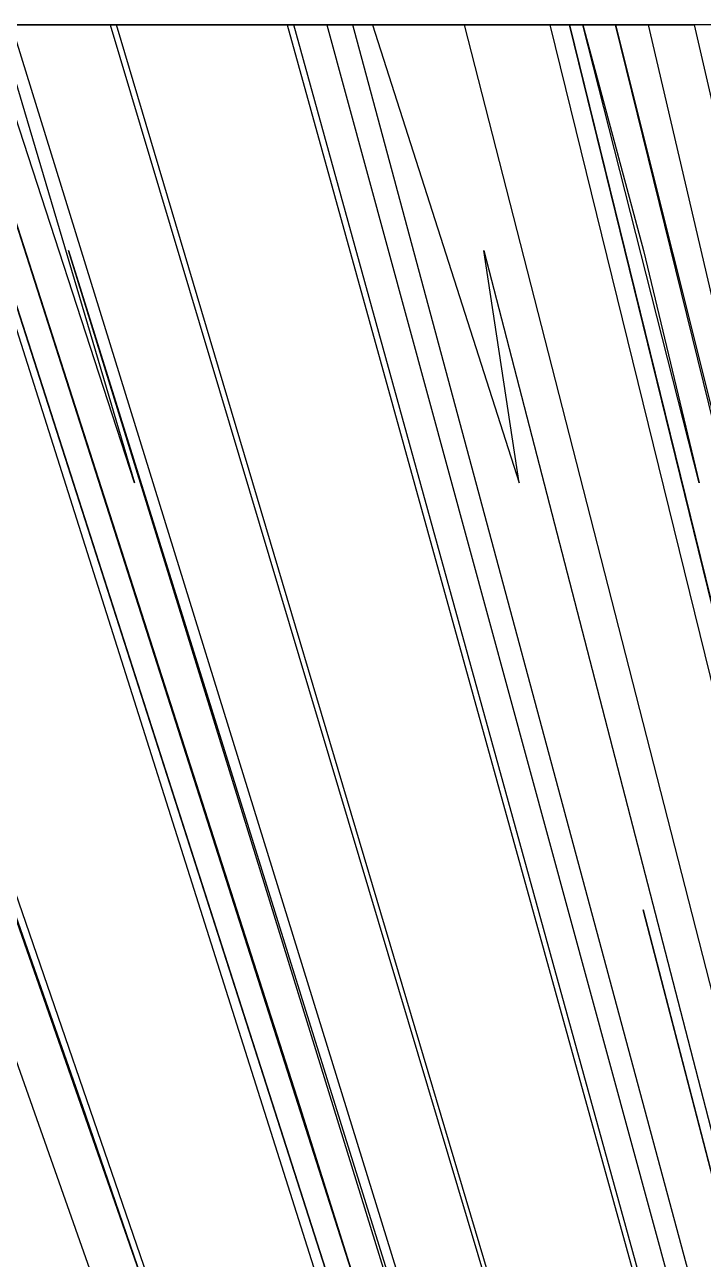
# Model space of a CAD drawing. Extents: x -11977 to 11953, y 2004 to 30000.
# Drawn here: x -9211 to -6788, y 25590 to 30000 of the extents above; entities that cross this region are included whole.
import ezdxf

# ---------------------------------------------------------------- set-up
doc = ezdxf.new("R2010")
doc.units = 0

msp = doc.modelspace()

# ---------------------------------------------------------------- linework, layer by layer
for p, q in [((-10546.875, 30000), (-6017.5258, 17154.6392)), ((-8775, 25469.3878), (-10359.375, 30000)), ((-10359.375, 30000), (-9004.712, 26136.1257)), ((-5333.6449, 15551.4019), (-10312.5, 30000)), ((-9585.9375, 30000), (-6025.9398, 18766.9173)), ((-6725.8475, 21152.5424), (-9562.5, 30000)), ((-9562.5, 30000), (-6871.4286, 21610.3896)), ((-9539.0625, 30000, 433.3333), (-8906.25, 30000, 391.6667)), ((-8018.8776, 25469.3878), (-9468.75, 30000)), ((-9468.75, 30000), (-8228.7958, 26136.1257)), ((-9187.5, 30000, 427.381), (-9445.3125, 30000, 457.1429)), ((-8819.3182, 28363.6364), (-9351.5625, 30000)), ((-9304.6875, 30000), (-8819.3182, 28363.6364)), ((-3929.9233, 12767.2634), (-9257.8125, 30000, 16.6667)), ((-9093.75, 30000, 439.2857), (-9187.5, 30000, 427.381)), ((-9000, 30000, 504.7619), (-9187.5, 30000, 510.7143)), ((-9187.5, 30000, 510.7143), (-9070.3125, 30000, 504.7619)), ((-9117.1875, 30000, 1213.0952), (-8976.5625, 30000, 1213.0952)), ((-9093.75, 30000, 1213.0952), (-9117.1875, 30000, 1213.0952)), ((-9046.875, 30000, 421.4286), (-9093.75, 30000, 439.2857)), ((-8976.5625, 30000, 1213.0952), (-9093.75, 30000, 1213.0952)), ((-9070.3125, 30000, 504.7619), (-9046.875, 30000, 498.8095)), ((-8812.5, 30000, 1123.8095), (-9070.3125, 30000, 1129.7619)), ((-9070.3125, 30000, 1129.7619), (-8906.25, 30000, 1129.7619)), ((-8929.6875, 30000, 451.1905), (-9046.875, 30000, 421.4286)), ((-9046.875, 30000, 498.8095), (-9000, 30000, 504.7619)), ((-8789.0625, 30000, 415.4762), (-8929.6875, 30000, 451.1905)), ((-8906.25, 30000, 391.6667), (-2696.1183, 9227.3567)), ((-8906.25, 30000, 1046.4286), (-8742.1875, 30000, 1046.4286)), ((-8882.8125, 30000, 1046.4286), (-8906.25, 30000, 1046.4286)), ((-8906.25, 30000, 1129.7619), (-8882.8125, 30000, 1123.8095)), ((-8671.875, 30000, 1522.619), (-8906.25, 30000, 1540.4762)), ((-8906.25, 30000, 1540.4762), (-8789.0625, 30000, 1528.5714)), ((-954.7284, 3348.0885), (-8882.8125, 30000, 397.619)), ((-8882.8125, 30000, 397.619), (-8812.5, 30000, 415.4762)), ((-8742.1875, 30000, 1046.4286), (-8882.8125, 30000, 1046.4286)), ((-8882.8125, 30000, 1123.8095), (-8812.5, 30000, 1123.8095)), ((-8812.5, 30000, 415.4762), (-8273.4375, 30000, 403.5714)), ((-8414.0625, 30000, 415.4762), (-8789.0625, 30000, 415.4762)), ((-8789.0625, 30000, 1528.5714), (-8765.625, 30000, 1522.619)), ((-8765.625, 30000, 1522.619), (-8671.875, 30000, 1522.619)), ((-8695.3125, 30000, 1397.619), (-8554.6875, 30000, 1397.619)), ((-8671.875, 30000, 1397.619), (-8695.3125, 30000, 1397.619)), ((-8554.6875, 30000, 1397.619), (-8671.875, 30000, 1397.619)), ((-8367.1875, 30000, 1129.7619), (-8625, 30000, 1111.9048)), ((-8625, 30000, 1111.9048), (-8414.0625, 30000, 1094.0476)), ((-8484.375, 30000, 1117.8571), (-8625, 30000, 1117.8571)), ((-8625, 30000, 1117.8571), (-8507.8125, 30000, 1123.8095)), ((-8414.0625, 30000, 1022.619), (-8531.25, 30000, 1022.619)), ((-8531.25, 30000, 1022.619), (-8367.1875, 30000, 1010.7143)), ((-8507.8125, 30000, 1123.8095), (-8484.375, 30000, 1117.8571)), ((-8343.75, 30000, 1111.9048), (-8484.375, 30000, 1111.9048)), ((-8484.375, 30000, 1111.9048), (-8367.1875, 30000, 1117.8571)), ((-8250, 30000, 469.0476), (-8460.9375, 30000, 457.1429)), ((-8460.9375, 30000, 457.1429), (-8320.3125, 30000, 451.1905)), ((-8343.75, 30000, 1290.4762), (-8437.5, 30000, 1248.8095)), ((-8437.5, 30000, 1248.8095), (-8437.5, 30000, 1201.1905)), ((-8437.5, 30000, 1201.1905), (-8320.3125, 30000, 1177.381)), ((-8250, 30000, 427.381), (-8414.0625, 30000, 415.4762)), ((-8390.625, 30000, 1326.1905), (-8414.0625, 30000, 1296.4286)), ((-8414.0625, 30000, 1296.4286), (-8343.75, 30000, 1290.4762)), ((-8320.3125, 30000, 1177.381), (-8414.0625, 30000, 1141.6667)), ((-8414.0625, 30000, 1141.6667), (-8367.1875, 30000, 1129.7619)), ((-8414.0625, 30000, 1094.0476), (-8414.0625, 30000, 1022.619)), ((-8343.75, 30000, 945.2381), (-8414.0625, 30000, 909.5238)), ((-8414.0625, 30000, 909.5238), (-8343.75, 30000, 891.6667)), ((-8343.75, 30000, 1236.9048), (-8414.0625, 30000, 1230.9524)), ((-8414.0625, 30000, 1230.9524), (-8343.75, 30000, 1272.619)), ((-8273.4375, 30000, 1344.0476), (-8390.625, 30000, 1326.1905)), ((-8320.3125, 30000, 820.2381), (-8390.625, 30000, 820.2381)), ((-8390.625, 30000, 820.2381), (-8320.3125, 30000, 802.381)), ((-8296.875, 30000, 1302.381), (-8390.625, 30000, 1302.381)), ((-8390.625, 30000, 1302.381), (-8320.3125, 30000, 1326.1905)), ((-8367.1875, 30000, 1010.7143), (-8343.75, 30000, 945.2381)), ((-8320.3125, 30000, 802.381), (-8367.1875, 30000, 784.5238)), ((-8367.1875, 30000, 784.5238), (-8179.6875, 30000, 730.9524)), ((-8367.1875, 30000, 1117.8571), (-8343.75, 30000, 1111.9048)), ((-8343.75, 30000, 1272.619), (-8367.1875, 30000, 1242.8571)), ((-8367.1875, 30000, 1242.8571), (-8343.75, 30000, 1236.9048)), ((-8343.75, 30000, 891.6667), (-8320.3125, 30000, 820.2381)), ((-8179.6875, 30000, 730.9524), (-8343.75, 30000, 707.1429)), ((-8343.75, 30000, 707.1429), (-8156.25, 30000, 659.5238)), ((-8320.3125, 30000, 451.1905), (-8250, 30000, 427.381)), ((-8320.3125, 30000, 1326.1905), (-8085.9375, 30000, 1332.1429)), ((-8273.4375, 30000, 1302.381), (-8296.875, 30000, 1302.381)), ((-8273.4375, 30000, 403.5714), (-1604.5184, 5935.7907)), ((-7546.875, 30000, 1302.381), (-8273.4375, 30000, 1344.0476)), ((-8273.4375, 30000, 504.7619), (-8250, 30000, 528.5714)), ((-8250, 30000, 528.5714), (-8273.4375, 30000, 510.7143)), ((-8273.4375, 30000, 510.7143), (-8273.4375, 30000, 504.7619)), ((-8015.625, 30000, 1314.2857), (-8273.4375, 30000, 1302.381)), ((-919.7095, 3452.2822), (-8250, 30000, 469.0476)), ((-8015.625, 30000, 1284.5238), (-8250, 30000, 1284.5238)), ((-8250, 30000, 1284.5238), (-7921.875, 30000, 1284.5238)), ((-8179.6875, 30000, 945.2381), (-8226.5625, 30000, 1046.4286)), ((-8226.5625, 30000, 1046.4286), (-8109.375, 30000, 1076.1905)), ((-8132.8125, 30000, 1248.8095), (-8226.5625, 30000, 1248.8095)), ((-8226.5625, 30000, 1248.8095), (-8156.25, 30000, 1278.5714)), ((-8109.375, 30000, 855.9524), (-8203.125, 30000, 897.619)), ((-8203.125, 30000, 897.619), (-8109.375, 30000, 927.381)), ((-8109.375, 30000, 927.381), (-8179.6875, 30000, 945.2381)), ((-8109.375, 30000, 1195.2381), (-8179.6875, 30000, 1201.1905)), ((-8179.6875, 30000, 1201.1905), (-8062.5, 30000, 1207.1429)), ((-8156.25, 30000, 659.5238), (-8156.25, 30000, 480.9524)), ((-8156.25, 30000, 480.9524), (-8132.8125, 30000, 475)), ((-8039.0625, 30000, 796.4286), (-8156.25, 30000, 796.4286)), ((-8156.25, 30000, 796.4286), (-8062.5, 30000, 802.381)), ((-7992.1875, 30000, 1064.2857), (-8156.25, 30000, 1046.4286)), ((-8156.25, 30000, 1046.4286), (-8062.5, 30000, 1052.381)), ((-8039.0625, 30000, 1082.1429), (-8156.25, 30000, 1100)), ((-8156.25, 30000, 1100), (-8109.375, 30000, 1123.8095)), ((-8156.25, 30000, 1278.5714), (-7992.1875, 30000, 1266.6667)), ((-8109.375, 30000, 379.7619), (-8132.8125, 30000, 367.8571)), ((-8132.8125, 30000, 367.8571), (-1050.5995, 3990.4077)), ((-8132.8125, 30000, 475), (-8062.5, 30000, 475)), ((-8062.5, 30000, 475), (-8132.8125, 30000, 486.9048)), ((-8132.8125, 30000, 486.9048), (-8132.8125, 30000, 635.7143)), ((-8132.8125, 30000, 635.7143), (-8039.0625, 30000, 641.6667)), ((-7992.1875, 30000, 659.5238), (-8132.8125, 30000, 683.3333)), ((-8132.8125, 30000, 683.3333), (-7945.3125, 30000, 689.2857)), ((-8062.5, 30000, 808.3333), (-8132.8125, 30000, 808.3333)), ((-8132.8125, 30000, 808.3333), (-8109.375, 30000, 855.9524)), ((-8109.375, 30000, 1248.8095), (-8132.8125, 30000, 1248.8095)), ((-7312.5, 30000, 320.2381), (-8109.375, 30000, 379.7619)), ((-7382.8125, 30000, 302.381), (-8109.375, 30000, 350)), ((-8109.375, 30000, 350), (-7406.25, 30000, 308.3333)), ((-8039.0625, 30000, 641.6667), (-8109.375, 30000, 659.5238)), ((-8109.375, 30000, 659.5238), (-8062.5, 30000, 671.4286)), ((-8109.375, 30000, 1076.1905), (-7992.1875, 30000, 1064.2857)), ((-8109.375, 30000, 1123.8095), (-8039.0625, 30000, 1088.0952)), ((-8085.9375, 30000, 1195.2381), (-8109.375, 30000, 1195.2381)), ((-8015.625, 30000, 1248.8095), (-8109.375, 30000, 1248.8095)), ((-8062.5, 30000, 1207.1429), (-8085.9375, 30000, 1195.2381)), ((-8085.9375, 30000, 1332.1429), (-8015.625, 30000, 1314.2857)), ((-7335.9375, 30000), (-8062.5, 30000, 4.7619)), ((-8062.5, 30000, 4.7619), (-8062.5, 30000, 314.2857)), ((-8062.5, 30000, 314.2857), (-7382.8125, 30000, 266.6667)), ((-8039.0625, 30000), (-8062.5, 30000)), ((-8062.5, 30000), (-7054.6875, 30000)), ((-8062.5, 30000, 671.4286), (-7992.1875, 30000, 659.5238)), ((-8062.5, 30000, 802.381), (-8039.0625, 30000, 796.4286)), ((-8062.5, 30000, 1052.381), (-7968.75, 30000, 1028.5714)), ((-8039.0625, 30000, 808.3333), (-8062.5, 30000, 808.3333)), ((-4506.0811, 16864.8649), (-8039.0625, 30000)), ((-8039.0625, 30000), (-7968.75, 30000)), ((-7851.5625, 30000), (-8039.0625, 30000)), ((-8039.0625, 30000), (-8015.625, 30000)), ((-7898.4375, 30000), (-8039.0625, 30000)), ((-8039.0625, 30000), (-8015.625, 30000)), ((-7992.1875, 30000), (-8039.0625, 30000)), ((-7921.875, 30000, 879.7619), (-8039.0625, 30000, 808.3333)), ((-8039.0625, 30000, 1088.0952), (-8039.0625, 30000, 1082.1429)), ((-8015.625, 30000), (-7898.4375, 30000)), ((-8015.625, 30000), (-7804.6875, 30000)), ((-7968.75, 30000, 1028.5714), (-8015.625, 30000, 927.381)), ((-8015.625, 30000, 927.381), (-7945.3125, 30000, 921.4286)), ((-7992.1875, 30000, 1266.6667), (-8015.625, 30000, 1248.8095)), ((-7992.1875, 30000, 1284.5238), (-8015.625, 30000, 1284.5238)), ((-7781.25, 30000), (-7992.1875, 30000)), ((-7898.4375, 30000, 1242.8571), (-7992.1875, 30000, 1266.6667)), ((-7992.1875, 30000, 1266.6667), (-7851.5625, 30000, 1266.6667)), ((-7851.5625, 30000, 1296.4286), (-7992.1875, 30000, 1308.3333)), ((-7992.1875, 30000, 1308.3333), (-7710.9375, 30000, 1320.2381)), ((-7921.875, 30000, 1284.5238), (-7992.1875, 30000, 1284.5238)), ((-7968.75, 30000), (-7445.4545, 28363.6364)), ((-7945.3125, 30000, 689.2857), (-7968.75, 30000, 671.4286)), ((-7968.75, 30000, 671.4286), (-7828.125, 30000, 665.4762)), ((-7945.3125, 30000, 1195.2381), (-7968.75, 30000, 1236.9048)), ((-7968.75, 30000, 1236.9048), (-7851.5625, 30000, 1225)), ((-7921.875, 30000, 1153.5714), (-7945.3125, 30000, 1183.3333)), ((-7945.3125, 30000, 1183.3333), (-7875, 30000, 1189.2857)), ((-7875, 30000, 1189.2857), (-7945.3125, 30000, 1195.2381)), ((-7851.5625, 30000, 1266.6667), (-7945.3125, 30000, 1278.5714)), ((-7945.3125, 30000, 1278.5714), (-7898.4375, 30000, 1302.381)), ((-7945.3125, 30000, 921.4286), (-7921.875, 30000, 879.7619)), ((-7828.125, 30000, 665.4762), (-7921.875, 30000, 689.2857)), ((-7921.875, 30000, 689.2857), (-7804.6875, 30000, 730.9524)), ((-7523.4375, 30000, 1129.7619), (-7921.875, 30000, 1123.8095)), ((-7921.875, 30000, 1123.8095), (-7734.375, 30000, 1141.6667)), ((-7734.375, 30000, 1141.6667), (-7921.875, 30000, 1153.5714)), ((-7804.6875, 30000, 748.8095), (-7921.875, 30000, 748.8095)), ((-7921.875, 30000, 748.8095), (-7804.6875, 30000, 754.7619)), ((-7851.5625, 30000, 980.9524), (-7921.875, 30000, 992.8571)), ((-7921.875, 30000, 992.8571), (-7921.875, 30000, 1046.4286)), ((-7921.875, 30000, 1046.4286), (-7804.6875, 30000, 1034.5238)), ((-7570.3125, 30000, 439.2857), (-7898.4375, 30000, 445.2381)), ((-7898.4375, 30000, 445.2381), (-7851.5625, 30000, 439.2857)), ((-7500, 30000, 1248.8095), (-7898.4375, 30000, 1242.8571)), ((-7898.4375, 30000, 1302.381), (-7851.5625, 30000, 1296.4286)), ((-7875, 30000, 796.4286), (-7898.4375, 30000, 814.2857)), ((-7898.4375, 30000, 814.2857), (-7828.125, 30000, 814.2857)), ((-7851.5625, 30000, 921.4286), (-7898.4375, 30000, 945.2381)), ((-7898.4375, 30000, 945.2381), (-7828.125, 30000, 975)), ((-7757.8125, 30000, 1052.381), (-7898.4375, 30000, 1052.381)), ((-7898.4375, 30000, 1052.381), (-7757.8125, 30000, 1070.2381)), ((-7875, 30000, 1082.1429), (-7898.4375, 30000, 1117.8571)), ((-7898.4375, 30000, 1117.8571), (-7546.875, 30000, 1100)), ((-7804.6875, 30000, 772.619), (-7875, 30000, 784.5238)), ((-7875, 30000, 784.5238), (-7804.6875, 30000, 778.5714)), ((-7851.5625, 30000, 808.3333), (-7875, 30000, 796.4286)), ((-7804.6875, 30000, 1082.1429), (-7875, 30000, 1082.1429)), ((-7828.125, 30000), (-7851.5625, 30000)), ((-7851.5625, 30000), (-7851.5625, 30000)), ((-7851.5625, 30000, 439.2857), (-7828.125, 30000, 433.3333)), ((-7851.5625, 30000, 1225), (-7828.125, 30000, 1201.1905)), ((-7312.5, 30000, 641.6667), (-7851.5625, 30000, 635.7143)), ((-7851.5625, 30000, 635.7143), (-7687.5, 30000, 635.7143)), ((-7828.125, 30000, 814.2857), (-7851.5625, 30000, 808.3333)), ((-7828.125, 30000, 832.1429), (-7851.5625, 30000, 855.9524)), ((-7851.5625, 30000, 855.9524), (-7828.125, 30000, 838.0952)), ((-7804.6875, 30000, 927.381), (-7851.5625, 30000, 921.4286)), ((-7804.6875, 30000, 1034.5238), (-7851.5625, 30000, 986.9048)), ((-7851.5625, 30000, 986.9048), (-7851.5625, 30000, 980.9524)), ((-7804.6875, 30000, 986.9048), (-7851.5625, 30000, 1016.6667)), ((-7851.5625, 30000, 1016.6667), (-7734.375, 30000, 1052.381)), ((-7804.6875, 30000), (-7828.125, 30000)), ((-7828.125, 30000, 433.3333), (-7570.3125, 30000, 439.2857)), ((-7828.125, 30000, 1201.1905), (-7593.75, 30000, 1201.1905)), ((-7828.125, 30000, 838.0952), (-7828.125, 30000, 832.1429)), ((-7828.125, 30000, 975), (-7804.6875, 30000, 933.3333)), ((-7804.6875, 30000), (-7804.6875, 30000)), ((-7804.6875, 30000, 730.9524), (-7687.5, 30000, 707.1429)), ((-7804.6875, 30000, 754.7619), (-7804.6875, 30000, 748.8095)), ((-7804.6875, 30000, 778.5714), (-7804.6875, 30000, 772.619)), ((-7804.6875, 30000, 933.3333), (-7804.6875, 30000, 927.381)), ((-7710.9375, 30000, 992.8571), (-7804.6875, 30000, 986.9048)), ((-7781.25, 30000, 1082.1429), (-7804.6875, 30000, 1082.1429)), ((-7757.8125, 30000), (-7781.25, 30000)), ((-7781.25, 30000), (-7757.8125, 30000)), ((-7757.8125, 30000), (-7781.25, 30000)), ((-7687.5, 30000, 707.1429), (-7781.25, 30000, 701.1905)), ((-7781.25, 30000, 701.1905), (-7710.9375, 30000, 677.381)), ((-7710.9375, 30000, 933.3333), (-7781.25, 30000, 980.9524)), ((-7781.25, 30000, 980.9524), (-7546.875, 30000, 986.9048)), ((-7546.875, 30000, 1100), (-7781.25, 30000, 1082.1429)), ((-7617.1875, 30000, 1225), (-7781.25, 30000, 1230.9524)), ((-7781.25, 30000, 1230.9524), (-7500, 30000, 1225)), ((-7757.8125, 30000), (-7757.8125, 30000)), ((-7664.0625, 30000), (-7757.8125, 30000)), ((-7734.375, 30000, 802.381), (-7757.8125, 30000, 838.0952)), ((-7757.8125, 30000, 838.0952), (-7687.5, 30000, 844.0476)), ((-7687.5, 30000, 844.0476), (-7757.8125, 30000, 885.7143)), ((-7757.8125, 30000, 885.7143), (-7570.3125, 30000, 903.5714)), ((-7687.5, 30000, 897.619), (-7757.8125, 30000, 915.4762)), ((-7757.8125, 30000, 915.4762), (-7710.9375, 30000, 933.3333)), ((-7757.8125, 30000, 1070.2381), (-7593.75, 30000, 1064.2857)), ((-7734.375, 30000, 1052.381), (-7757.8125, 30000, 1052.381)), ((-7570.3125, 30000, 1117.8571), (-7757.8125, 30000, 1117.8571)), ((-7757.8125, 30000, 1117.8571), (-7593.75, 30000, 1123.8095)), ((-7710.9375, 30000), (-7734.375, 30000)), ((-7734.375, 30000), (-7710.9375, 30000)), ((-7687.5, 30000, 784.5238), (-7734.375, 30000, 802.381)), ((-7734.375, 30000, 1052.381), (-7500, 30000, 1040.4762)), ((-7546.875, 30000, 998.8095), (-7734.375, 30000, 998.8095)), ((-7734.375, 30000, 998.8095), (-7710.9375, 30000, 992.8571)), ((-7593.75, 30000, 1064.2857), (-7734.375, 30000, 1052.381)), ((-7710.9375, 30000), (-7710.9375, 30000)), ((-7710.9375, 30000, 677.381), (-7359.375, 30000, 653.5714)), ((-7710.9375, 30000, 1320.2381), (-7546.875, 30000, 1302.381)), ((-7710.9375, 30000, 933.3333), (-7453.125, 30000, 915.4762)), ((-7523.4375, 30000, 939.2857), (-7710.9375, 30000, 933.3333)), ((-7523.4375, 30000, 992.8571), (-7710.9375, 30000, 986.9048)), ((-7710.9375, 30000, 986.9048), (-7664.0625, 30000, 1004.7619)), ((-7687.5, 30000, 635.7143), (-7664.0625, 30000, 629.7619)), ((-7593.75, 30000, 754.7619), (-7687.5, 30000, 772.619)), ((-7687.5, 30000, 772.619), (-7476.5625, 30000, 766.6667)), ((-7500, 30000, 784.5238), (-7687.5, 30000, 784.5238)), ((-7570.3125, 30000, 903.5714), (-7687.5, 30000, 897.619)), ((-7593.75, 30000), (-7664.0625, 30000)), ((-7664.0625, 30000), (-7617.1875, 30000)), ((-7593.75, 30000), (-7664.0625, 30000)), ((-7664.0625, 30000, 629.7619), (-7312.5, 30000, 641.6667)), ((-7593.75, 30000, 701.1905), (-7664.0625, 30000, 713.0952)), ((-7664.0625, 30000, 713.0952), (-7593.75, 30000, 719.0476)), ((-7664.0625, 30000, 1004.7619), (-7546.875, 30000, 998.8095)), ((-4355.6701, 17154.6392), (-7640.625, 30000)), ((-7640.625, 30000), (-7523.4375, 30000)), ((-7546.875, 30000, 1189.2857), (-7640.625, 30000, 1183.3333)), ((-7640.625, 30000, 1183.3333), (-7546.875, 30000, 1171.4286)), ((-7476.5625, 30000, 730.9524), (-7640.625, 30000, 748.8095)), ((-7640.625, 30000, 748.8095), (-7500, 30000, 754.7619)), ((-7617.1875, 30000), (-7593.75, 30000)), ((-7382.8125, 30000, 683.3333), (-7617.1875, 30000, 683.3333)), ((-7617.1875, 30000, 683.3333), (-7476.5625, 30000, 689.2857)), ((-7593.75, 30000, 1225), (-7617.1875, 30000, 1225)), ((-7593.75, 30000), (-7593.75, 30000)), ((-7453.125, 30000), (-7593.75, 30000)), ((-7593.75, 30000, 1201.1905), (-7546.875, 30000, 1189.2857)), ((-7593.75, 30000, 719.0476), (-7570.3125, 30000, 701.1905)), ((-7570.3125, 30000, 701.1905), (-7593.75, 30000, 701.1905)), ((-7453.125, 30000, 760.7143), (-7593.75, 30000, 754.7619)), ((-7593.75, 30000, 1123.8095), (-7570.3125, 30000, 1117.8571)), ((-7500, 30000, 1225), (-7593.75, 30000, 1225)), ((-7406.25, 30000), (-7570.3125, 30000)), ((-7570.3125, 30000), (-7429.6875, 30000)), ((-7546.875, 30000), (-7570.3125, 30000)), ((-7570.3125, 30000), (-7359.375, 30000)), ((-7382.8125, 30000, 1076.1905), (-7570.3125, 30000, 1088.0952)), ((-7570.3125, 30000, 1088.0952), (-7406.25, 30000, 1105.9524)), ((-7546.875, 30000, 1171.4286), (-7570.3125, 30000, 1183.3333)), ((-7570.3125, 30000, 1183.3333), (-7453.125, 30000, 1195.2381)), ((-7453.125, 30000, 1195.2381), (-7570.3125, 30000, 1207.1429)), ((-7570.3125, 30000, 1207.1429), (-7476.5625, 30000, 1225)), ((-7429.6875, 30000, 1100), (-7570.3125, 30000, 1111.9048)), ((-7570.3125, 30000, 1111.9048), (-7429.6875, 30000, 1105.9524)), ((-7523.4375, 30000), (-7546.875, 30000)), ((-7546.875, 30000), (-7312.5, 30000)), ((-7382.8125, 30000), (-7546.875, 30000)), ((-7546.875, 30000, 415.4762), (-7429.6875, 30000, 415.4762)), ((-7523.4375, 30000, 415.4762), (-7546.875, 30000, 415.4762)), ((-7546.875, 30000, 986.9048), (-7523.4375, 30000, 945.2381)), ((-7500, 30000, 1040.4762), (-7546.875, 30000, 998.8095)), ((-7546.875, 30000, 998.8095), (-7523.4375, 30000, 992.8571)), ((-7523.4375, 30000), (-7335.9375, 30000)), ((-7500, 30000), (-7523.4375, 30000)), ((-7429.6875, 30000, 415.4762), (-7523.4375, 30000, 415.4762)), ((-7406.25, 30000, 1105.9524), (-7523.4375, 30000, 1129.7619)), ((-7476.5625, 30000, 689.2857), (-7523.4375, 30000, 701.1905)), ((-7523.4375, 30000, 701.1905), (-7382.8125, 30000, 689.2857)), ((-7523.4375, 30000, 945.2381), (-7523.4375, 30000, 939.2857)), ((-7335.9375, 30000), (-7500, 30000)), ((-7406.25, 30000), (-7500, 30000)), ((-7500, 30000), (-7453.125, 30000)), ((-7476.5625, 30000, 1225), (-7500, 30000, 1248.8095)), ((-7500, 30000, 754.7619), (-7476.5625, 30000, 736.9048)), ((-7476.5625, 30000, 784.5238), (-7500, 30000, 784.5238)), ((-7476.5625, 30000, 736.9048), (-7476.5625, 30000, 730.9524)), ((-7476.5625, 30000, 766.6667), (-7453.125, 30000, 760.7143)), ((-7453.125, 30000, 915.4762), (-7476.5625, 30000, 784.5238)), ((-7359.375, 30000, 653.5714), (-7453.125, 30000, 665.4762)), ((-7453.125, 30000, 665.4762), (-7335.9375, 30000, 677.381)), ((-7429.6875, 30000), (-7406.25, 30000)), ((-7429.6875, 30000, 1105.9524), (-7429.6875, 30000, 1100)), ((-7382.8125, 30000), (-7406.25, 30000)), ((-7406.25, 30000, 308.3333), (-7382.8125, 30000, 302.381)), ((-7335.9375, 30000, 564.2857), (-7382.8125, 30000, 421.4286)), ((-7382.8125, 30000, 421.4286), (-7265.625, 30000, 373.8095)), ((-7382.8125, 30000, 266.6667), (-7359.375, 30000, 88.0952)), ((-7359.375, 30000), (-7382.8125, 30000)), ((-7101.5625, 30000), (-7382.8125, 30000)), ((-7335.9375, 30000, 677.381), (-7382.8125, 30000, 695.2381)), ((-7382.8125, 30000, 695.2381), (-7289.0625, 30000, 713.0952)), ((-7265.625, 30000, 1034.5238), (-7382.8125, 30000, 1046.4286)), ((-7382.8125, 30000, 1046.4286), (-7382.8125, 30000, 1076.1905)), ((-7382.8125, 30000, 689.2857), (-7382.8125, 30000, 683.3333)), ((-7007.8125, 30000), (-7359.375, 30000)), ((-7359.375, 30000), (-7335.9375, 30000)), ((-7359.375, 30000, 88.0952), (-7265.625, 30000, 88.0952)), ((-7335.9375, 30000, 105.9524), (-7359.375, 30000, 254.7619)), ((-7359.375, 30000, 254.7619), (-7265.625, 30000, 266.6667)), ((-7359.375, 30000), (-7359.375, 30000)), ((-7265.625, 30000, 891.6667), (-7359.375, 30000, 980.9524)), ((-7359.375, 30000, 980.9524), (-7265.625, 30000, 986.9048)), ((-7312.5, 30000, 540.4762), (-7335.9375, 30000, 564.2857)), ((-7195.3125, 30000, 100), (-7335.9375, 30000, 105.9524)), ((-7335.9375, 30000), (-4330.2491, 17765.1246)), ((-7312.5, 30000), (-7335.9375, 30000)), ((-7265.625, 30000, 986.9048), (-7335.9375, 30000, 1010.7143)), ((-7335.9375, 30000, 1010.7143), (-7265.625, 30000, 1034.5238)), ((-7265.625, 30000, 558.3333), (-7312.5, 30000, 540.4762)), ((-7265.625, 30000, 373.8095), (-7312.5, 30000, 320.2381)), ((-7289.0625, 30000, 713.0952), (-7289.0625, 30000, 784.5238)), ((-7289.0625, 30000, 784.5238), (-7171.875, 30000, 790.4762)), ((-7171.875, 30000, 790.4762), (-7289.0625, 30000, 802.381)), ((-7289.0625, 30000, 802.381), (-7265.625, 30000, 891.6667)), ((-7195.3125, 30000, 415.4762), (-7265.625, 30000, 558.3333)), ((-7265.625, 30000, 88.0952), (-7265.625, 30000, 52.381)), ((-7265.625, 30000, 52.381), (-7195.3125, 30000, 52.381)), ((-7265.625, 30000, 266.6667), (-7007.8125, 30000, 242.8571)), ((-5711.3744, 23658.7678), (-7265.625, 30000)), ((-7265.625, 30000), (-5850, 24233.0097)), ((-7242.1875, 30000, 129.7619), (-7265.625, 30000, 219.0476)), ((-7265.625, 30000, 219.0476), (-7242.1875, 30000, 135.7143)), ((-7148.4375, 30000, 385.7143), (-7242.1875, 30000, 397.619)), ((-7242.1875, 30000, 397.619), (-7195.3125, 30000, 415.4762)), ((-7218.75, 30000, 64.2857), (-7242.1875, 30000, 94.0476)), ((-7242.1875, 30000, 94.0476), (-7218.75, 30000, 70.2381)), ((-7242.1875, 30000, 135.7143), (-7242.1875, 30000, 129.7619)), ((-7195.3125, 30000, 308.3333), (-7218.75, 30000, 379.7619)), ((-7218.75, 30000, 379.7619), (-7148.4375, 30000, 385.7143)), ((-6802.8409, 28363.6364), (-7218.75, 30000)), ((-7218.75, 30000), (-7001.7544, 29192.9825)), ((-7218.75, 30000, 70.2381), (-7218.75, 30000, 64.2857)), ((-6820.3125, 30000, 278.5714), (-7195.3125, 30000, 308.3333)), ((-7195.3125, 30000, 52.381), (-7195.3125, 30000, 100)), ((-7078.125, 30000, 284.5238), (-7195.3125, 30000, 278.5714)), ((-7195.3125, 30000, 278.5714), (-7171.875, 30000, 296.4286)), ((-7148.4375, 30000), (-7171.875, 30000)), ((-7171.875, 30000), (-7148.4375, 30000)), ((-7171.875, 30000, 296.4286), (-7148.4375, 30000, 290.4762)), ((-7148.4375, 30000), (-7148.4375, 30000)), ((-7148.4375, 30000, 290.4762), (-7078.125, 30000, 284.5238)), ((-6507.1823, 27580.1105), (-7101.5625, 30000)), ((-7101.5625, 30000), (-6692.0455, 28363.6364)), ((-7054.6875, 30000), (-7101.5625, 30000)), ((-6960.9375, 30000, 272.619), (-7101.5625, 30000, 278.5714)), ((-7101.5625, 30000, 278.5714), (-6984.375, 30000, 278.5714)), ((-6820.3125, 30000, 1094.0476), (-7078.125, 30000, 1105.9524)), ((-7078.125, 30000, 1105.9524), (-6843.75, 30000, 1094.0476)), ((-6843.75, 30000, 1094.0476), (-7078.125, 30000, 1088.0952)), ((-7078.125, 30000, 1088.0952), (-7054.6875, 30000, 1082.1429)), ((-7054.6875, 30000, 1082.1429), (-6820.3125, 30000, 1094.0476)), ((-6984.375, 30000), (-7007.8125, 30000)), ((-7007.8125, 30000, 242.8571), (-6937.5, 30000, 16.6667)), ((-3447.3214, 14857.1429), (-6984.375, 30000)), ((-6984.375, 30000, 278.5714), (-6960.9375, 30000, 272.619)), ((-6937.5, 30000, 16.6667), (-6937.5, 30000, 225)), ((-6937.5, 30000, 225), (-6890.625, 30000, 236.9048)), ((-6890.625, 30000, 236.9048), (-6820.3125, 30000, 207.1429)), ((-6562.5, 30000, 278.5714), (-6820.3125, 30000, 278.5714)), ((-6820.3125, 30000, 207.1429), (-2135.3612, 9490.4943)), ((-4912.0253, 15797.4684), (-9054.386, 29192.9825)), ((-9054.386, 29192.9825), (-4875, 15797.4684)), ((-7445.4545, 28363.6364), (-7571.9298, 29192.9825)), ((-7571.9298, 29192.9825), (-4314.6179, 16584.7176)), ((-7001.7544, 29192.9825), (-6802.8409, 28363.6364)), ((-4821.0332, 18420.6642), (-7003.2258, 26838.7097)), ((-7003.2258, 26838.7097), (-4911.6541, 18766.9173)), ((-9004.712, 26136.1257), (-8775, 25469.3878)), ((-8228.7958, 26136.1257), (-8018.8776, 25469.3878))]:
    msp.add_line(p, q)

doc.saveas('drawing.dxf')
